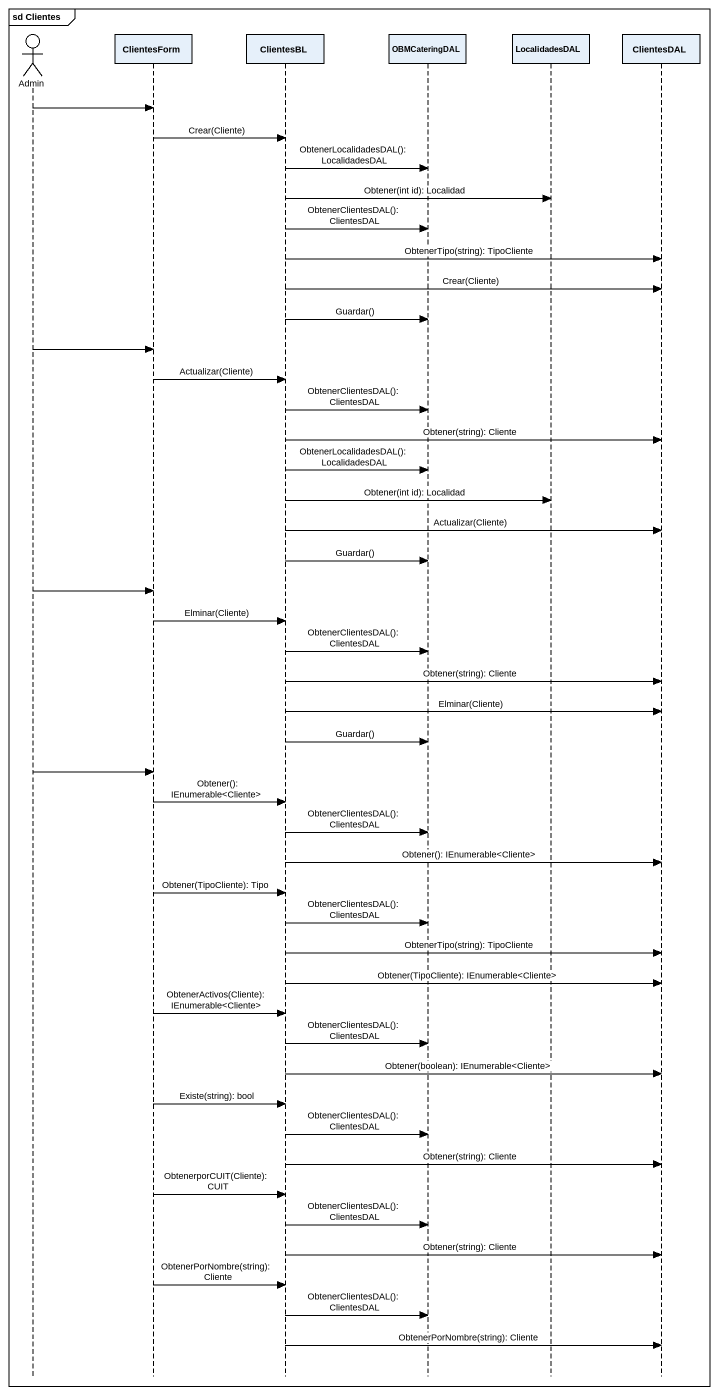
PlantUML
@startuml
mainframe sd Clientes
hide footbox
actor Admin
participant ClientesForm
participant ClientesBL
participant OBMCateringDAL
participant LocalidadesDAL
participant ClientesDAL

Admin -> ClientesForm
ClientesForm -> ClientesBL : Crear(Cliente)
ClientesBL -> OBMCateringDAL : ObtenerLocalidadesDAL(): LocalidadesDAL
ClientesBL -> LocalidadesDAL : Obtener(int id): Localidad
ClientesBL -> OBMCateringDAL : ObtenerClientesDAL(): ClientesDAL
ClientesBL -> ClientesDAL : ObtenerTipo(string): TipoCliente
ClientesBL -> ClientesDAL : Crear(Cliente)
ClientesBL -> OBMCateringDAL : Guardar()
Admin -> ClientesForm
ClientesForm -> ClientesBL : Actualizar(Cliente)
ClientesBL -> OBMCateringDAL : ObtenerClientesDAL(): ClientesDAL
ClientesBL -> ClientesDAL : Obtener(string): Cliente
ClientesBL -> OBMCateringDAL : ObtenerLocalidadesDAL(): LocalidadesDAL
ClientesBL -> LocalidadesDAL : Obtener(int id): Localidad
ClientesBL -> ClientesDAL : Actualizar(Cliente)
ClientesBL -> OBMCateringDAL : Guardar()
Admin -> ClientesForm
ClientesForm -> ClientesBL : Elminar(Cliente)
ClientesBL -> OBMCateringDAL : ObtenerClientesDAL(): ClientesDAL
ClientesBL -> ClientesDAL : Obtener(string): Cliente
ClientesBL -> ClientesDAL : Elminar(Cliente)
ClientesBL -> OBMCateringDAL : Guardar()
Admin -> ClientesForm
ClientesForm -> ClientesBL : Obtener(): IEnumerable<Cliente>
ClientesBL -> OBMCateringDAL : ObtenerClientesDAL(): ClientesDAL
ClientesBL -> ClientesDAL : Obtener(): IEnumerable<Cliente>
ClientesForm -> ClientesBL : Obtener(TipoCliente): Tipo
ClientesBL -> OBMCateringDAL : ObtenerClientesDAL(): ClientesDAL
ClientesBL -> ClientesDAL : ObtenerTipo(string): TipoCliente
ClientesBL -> ClientesDAL : Obtener(TipoCliente): IEnumerable<Cliente>
ClientesForm -> ClientesBL : ObtenerActivos(Cliente): IEnumerable<Cliente>
ClientesBL -> OBMCateringDAL : ObtenerClientesDAL(): ClientesDAL
ClientesBL -> ClientesDAL : Obtener(boolean): IEnumerable<Cliente>
ClientesForm -> ClientesBL : Existe(string): bool
ClientesBL -> OBMCateringDAL : ObtenerClientesDAL(): ClientesDAL
ClientesBL -> ClientesDAL : Obtener(string): Cliente
ClientesForm -> ClientesBL : ObtenerporCUIT(Cliente): CUIT
ClientesBL -> OBMCateringDAL : ObtenerClientesDAL(): ClientesDAL
ClientesBL -> ClientesDAL : Obtener(string): Cliente
ClientesForm -> ClientesBL : ObtenerPorNombre(string): Cliente
ClientesBL -> OBMCateringDAL : ObtenerClientesDAL(): ClientesDAL
ClientesBL -> ClientesDAL : ObtenerPorNombre(string): Cliente
@enduml
